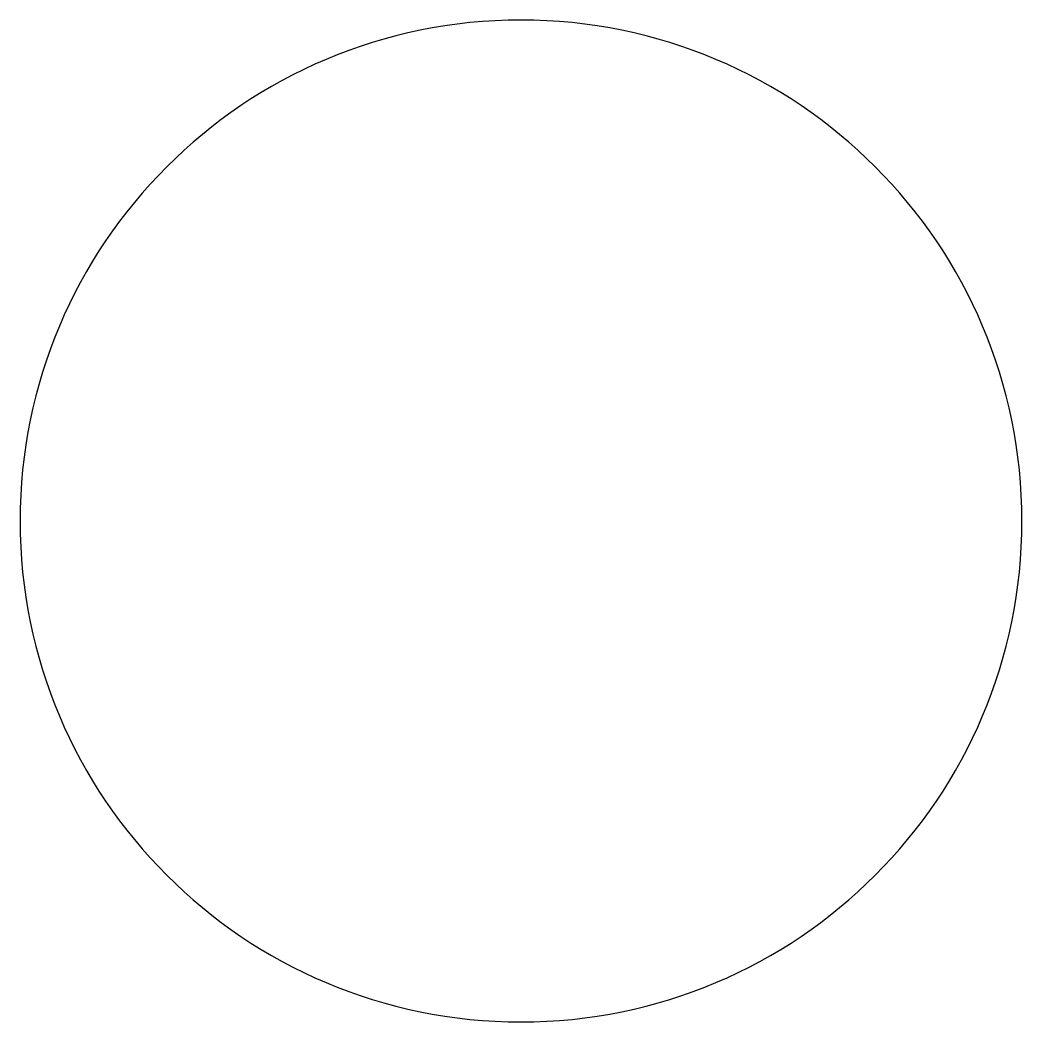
# Model space of a CAD drawing. Header units: millimetres. Extents: x 57 to 77, y 257 to 277.
import ezdxf

# ---------------------------------------------------------------- set-up
doc = ezdxf.new("R2010")
doc.units = ezdxf.units.MM
doc.layers.add('Dog Holes', color=7, linetype='Continuous', lineweight=30)

msp = doc.modelspace()

# ---------------------------------------------------------------- linework, layer by layer
at = {"layer": 'Dog Holes', "color": 18, "lineweight": 30, "true_color": 0x000000, "extrusion": (0, 0, -1)}
msp.add_circle((-67, 267), 10.01, dxfattribs=at)

doc.saveas('drawing.dxf')
